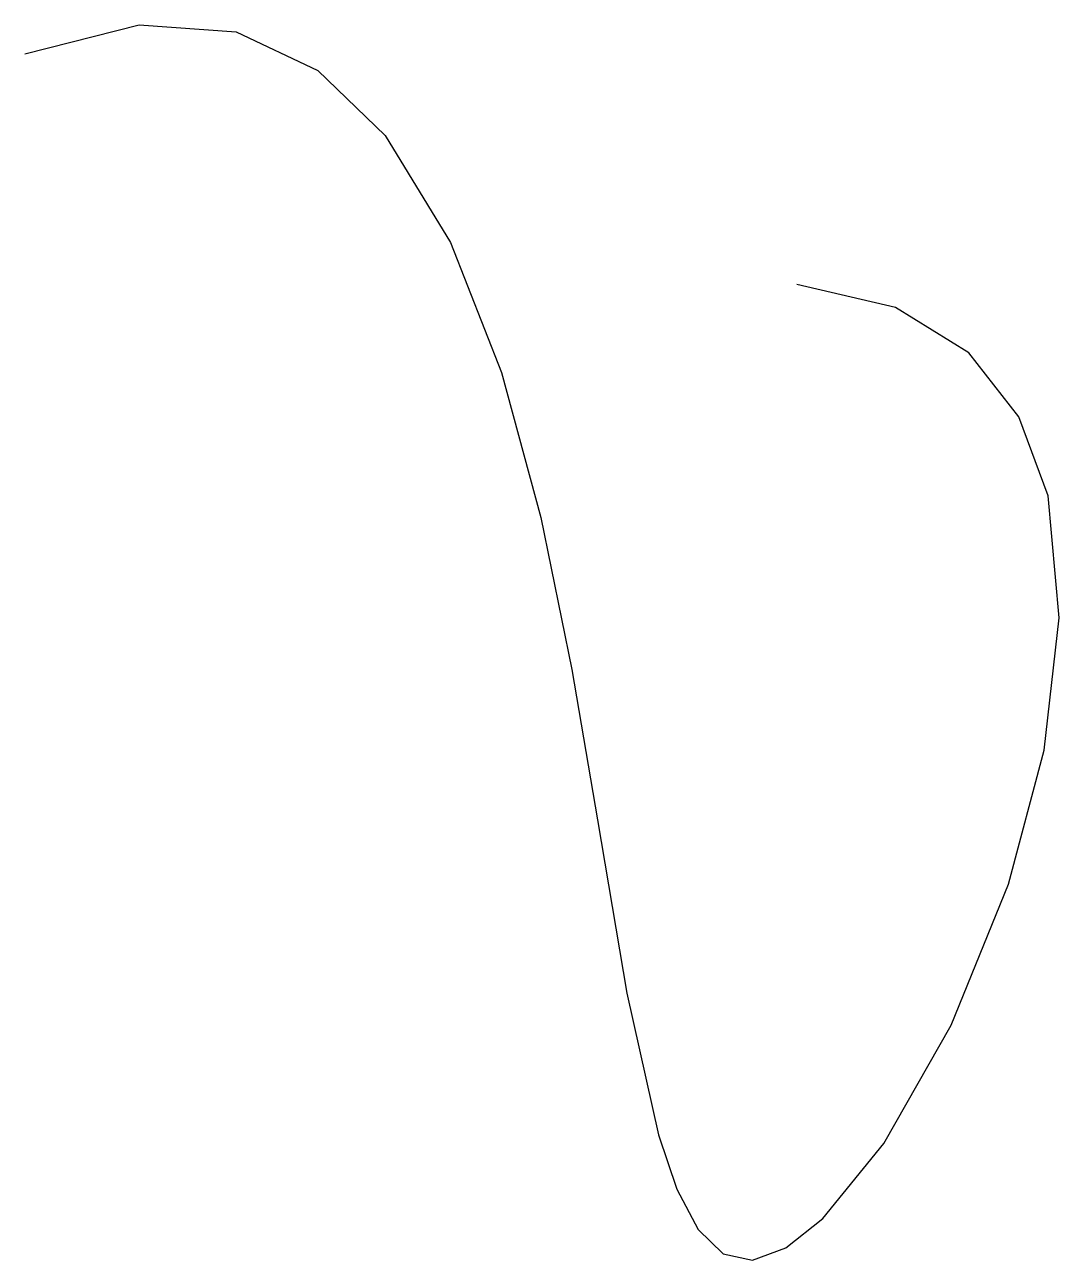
# Model space of a CAD drawing. Header units: millimetres. Extents: x -35.9 to 35.2, y -49.1 to 35.9.
import ezdxf

# ---------------------------------------------------------------- set-up
doc = ezdxf.new("R2010")
doc.units = ezdxf.units.MM

msp = doc.modelspace()

# ---------------------------------------------------------------- linework, layer by layer
at = {"color": 7, "linetype": 'Continuous', "flags": 128}
msp.add_lwpolyline([(-35.94, 33.933), (-28.068, 35.935), (-21.392, 35.445), (-15.791, 32.792), (-11.145, 28.303), (-6.66, 20.958), (-3.167, 12.012), (-0.458, 2.032), (1.676, -8.413), (3.445, -18.755), (5.458, -30.675), (7.632, -40.438), (8.907, -44.164), (10.375, -46.936), (12.088, -48.614), (14.095, -49.06), (16.402, -48.208), (18.935, -46.186), (23.126, -41.02), (27.758, -32.88), (31.698, -23.182), (34.152, -13.974), (35.195, -4.865), (34.422, 3.519), (32.407, 8.955), (28.97, 13.367), (23.941, 16.49), (17.149, 18.061)], dxfattribs=at)

doc.saveas('drawing.dxf')
